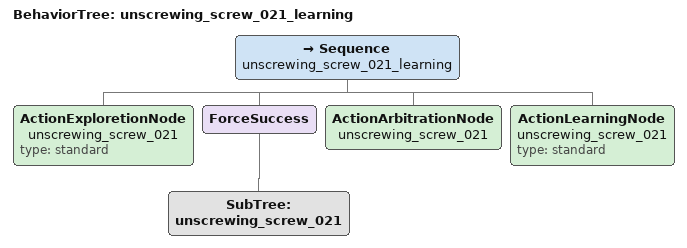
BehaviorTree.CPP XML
<?xml version="1.0"?>
<root BTCPP_format="4">
  <BehaviorTree ID="unscrewing_screw_021_learning">
    <Sequence name="unscrewing_screw_021_learning">

      <ActionExploretionNode name="unscrewing_screw_021" type="standard"/>
      <ForceSuccess>
        <SubTree ID='unscrewing_screw_021'/>
      </ForceSuccess>
      <ActionArbitrationNode name="unscrewing_screw_021"/>
      <ActionLearningNode    name="unscrewing_screw_021" type="standard"/>

    </Sequence>
  </BehaviorTree>
</root>
